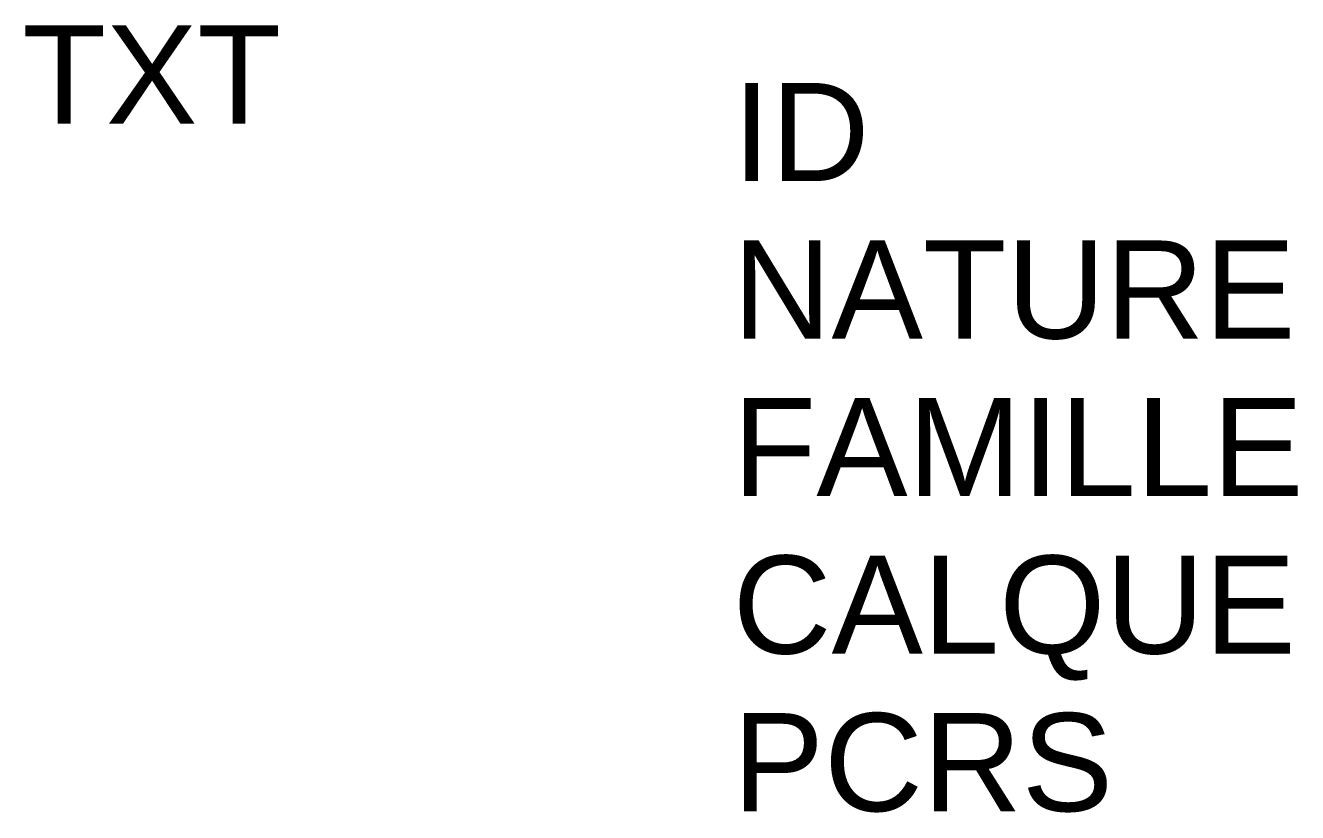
# Model space of a CAD drawing. Header units: metres. Extents: x 3247.38 to 3249.98, y 1715.24 to 1716.84.
import ezdxf
from ezdxf.enums import TextEntityAlignment as Align

# ---------------------------------------------------------------- set-up
doc = ezdxf.new("R2010")
doc.units = ezdxf.units.M
doc.linetypes.add('Socle_Continu', pattern=[2.5, 2.5, 0])
doc.layers.add('SIGTO_SCI', color=255, linetype='Socle_Continu', lineweight=13)
doc.styles.get("Standard").update_dxf_attribs({"font": 'arial.ttf'})

msp = doc.modelspace()

# ---------------------------------------------------------------- texts
at = {"layer": 'SIGTO_SCI', "color": 41, "linetype": 'Socle_Continu', "true_color": 0xffdf7f}
msp.add_attdef('TXT', text='00 m', height=0.2, dxfattribs=at).set_placement((3247.6419, 1716.743), align=Align.MIDDLE_CENTER)
at = {"layer": 'SIGTO_SCI', "color": 41, "linetype": 'Socle_Continu', "true_color": 0xffdf7f, "flags": 9}
for tag, p, s in [('ID', (3248.8271, 1716.5258), 'YP_2914'), ('NATURE', (3248.8271, 1716.2045), 'Texte courbes de niveau'), ('FAMILLE', (3248.8271, 1715.8832), 'SIGT'), ('CALQUE', (3248.8271, 1715.5619), 'SIGTO_SCI'), ('PCRS', (3248.8271, 1715.2406), 'HabillageTexte')]:
    msp.add_attdef(tag, p, s, height=0.2, dxfattribs=at)

doc.saveas('drawing.dxf')
